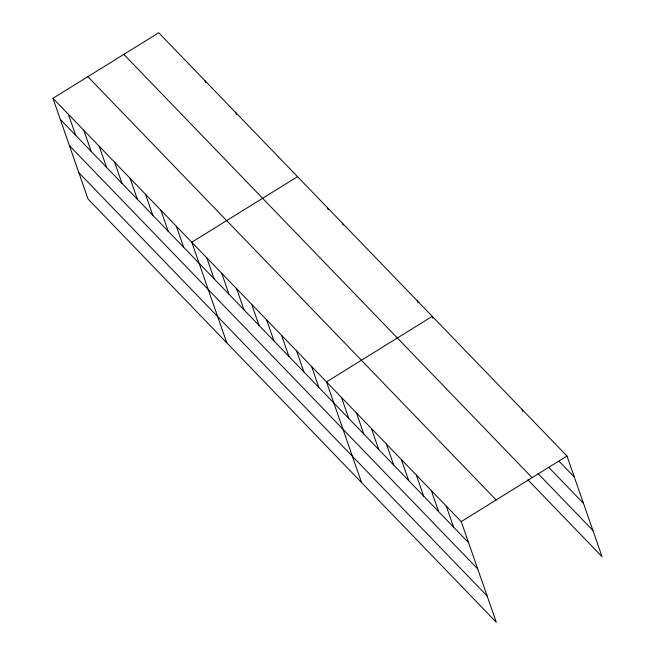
<?xml version="1.0" encoding="UTF-8"?>
<svg xmlns="http://www.w3.org/2000/svg" width="655" height="655" viewBox="0 0 655 655"><rect width="100%" height="100%" fill="white"/><g stroke="black" fill="none" stroke-linecap="round" stroke-linejoin="round"><path stroke-width="0.98" d="M52.949 98.307L461.235 521.593L496.285 622.25L88.007 198.964L52.949 98.307L158.715 32.75L566.993 456.036L602.051 556.693L527.873 479.796M297.526 176.67L191.768 242.227L226.818 342.884M461.235 521.593L566.993 456.036M559.354 461.57L574.329 477.086M548.767 467.375L583.474 503.359M537.78 473.278L592.898 530.419M123.811 54.381L532.097 477.667M87.852 76.676L496.138 499.962M60.285 119.366L468.571 542.651M69.43 145.631L477.716 568.917M78.854 172.699L487.14 595.984M522.084 409.473L522.747 411.389M432.93 318.264L432.259 316.349L326.501 381.914L361.552 482.563M417.292 300.833L417.956 302.741M446.268 506.069L453.596 527.128M342.442 223.224L343.105 225.14M431.293 490.554L438.629 511.612M327.467 207.709L328.139 209.625M416.326 475.031L423.654 496.089M401.351 459.515L408.687 480.565M386.385 443.992L393.72 465.05M371.41 428.468L378.746 449.526M356.443 412.953L363.779 434.003M341.476 397.429L348.804 418.488M235.833 112.701L236.496 114.617M311.534 366.391L318.862 387.449M204.982 80.721L205.654 82.636M296.559 350.867L303.895 371.925M281.593 335.352L288.921 356.402M266.618 319.828L273.954 340.887M251.651 304.305L258.987 325.363M236.676 288.79L244.012 309.848M221.709 273.266L229.045 294.324M206.743 257.751L214.07 278.801M176.342 226.237L183.678 247.295M160.917 210.247L168.253 231.305M145.5 194.257L152.828 215.315M130.075 178.266L137.403 199.316M114.65 162.276L121.977 183.326M99.224 146.286L106.56 167.336M83.799 130.296L91.135 151.346M68.374 114.297L75.71 135.356"/></g></svg>
